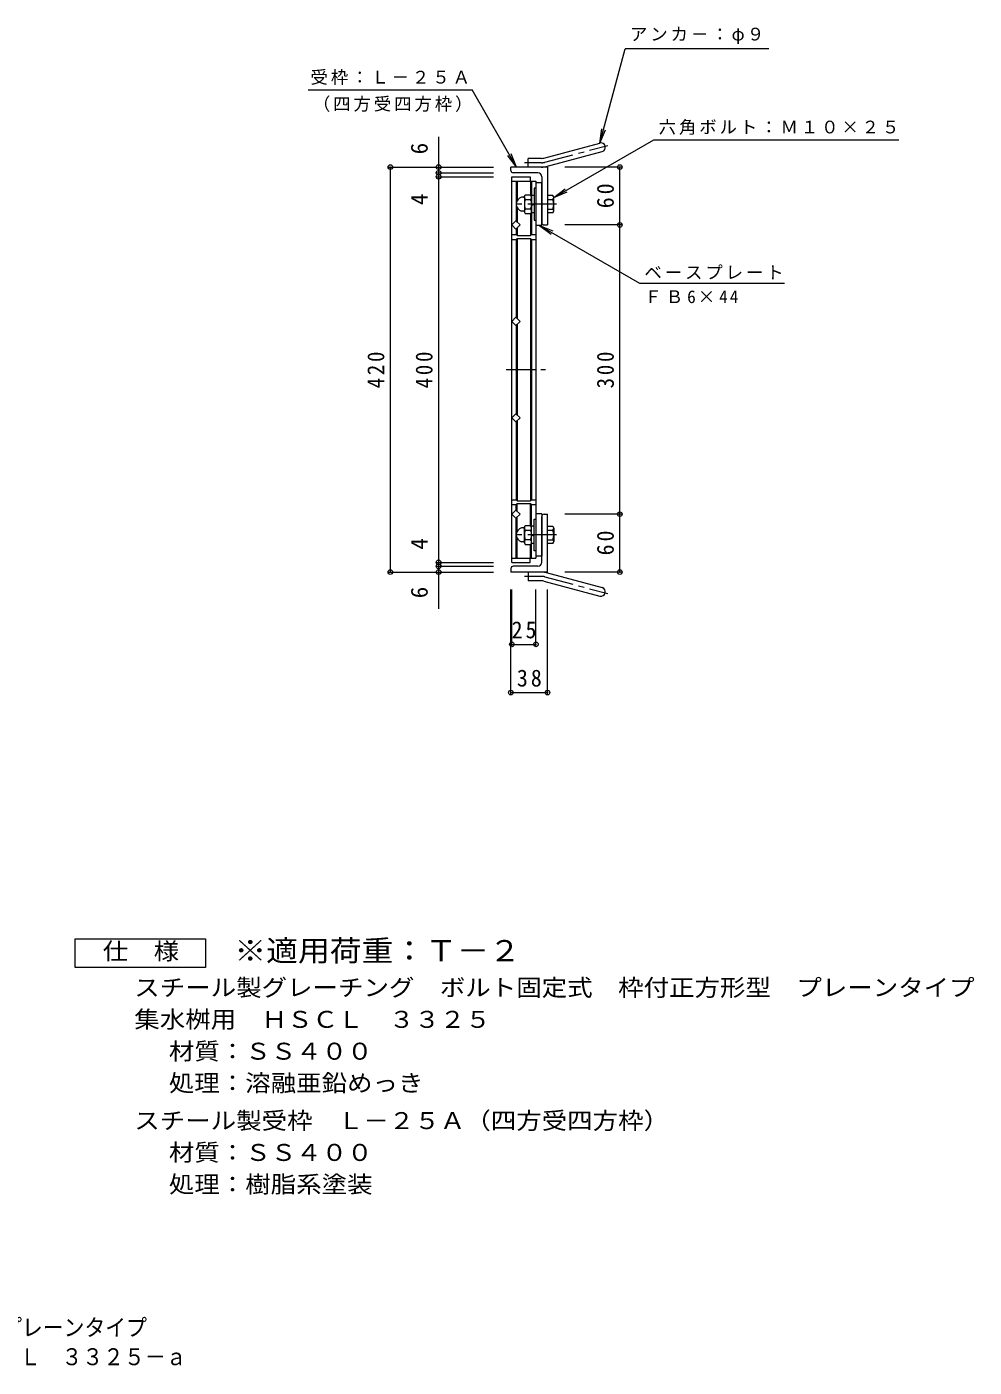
# Model space of a CAD drawing. Units: millimetres at full size, sheet at 1:6. Extents: x -910 to 1055, y -824 to 682.
# Drawn here: x 73 to 1055, y -824 to 566 of the extents above; entities that cross this region are included whole.
import ezdxf
from ezdxf.enums import TextEntityAlignment as Align

# ---------------------------------------------------------------- set-up
doc = ezdxf.new("R2010")
doc.units = ezdxf.units.MM
doc.header["$LTSCALE"] = 6
doc.header["$PDMODE"] = 32
doc.header["$PDSIZE"] = 4.8
doc.linetypes.add('CHAIN1', pattern=[8, 5, -1, 1, -1])
for name, color, linetype, lineweight in [('E-1', 2, 'Continuous', 9), ('E-2', 3, 'Continuous', 9), ('E-4', 2, 'Continuous', 9), ('E-5', 7, 'Continuous', 9), ('E-C', 7, 'Continuous', 9), ('F-5_F-5ﾚｲﾔ', 2, 'Continuous', 9)]:
    doc.layers.add(name, color=color, linetype=linetype, lineweight=lineweight)
doc.styles.add('ＭＳ ゴシック', font='')
doc.styles.get('ＭＳ ゴシック').set_extended_font_data('MS Gothic')

msp = doc.modelspace()

# ---------------------------------------------------------------- linework, layer by layer
at = {"layer": 'E-1'}
for p, q in [((587.714, 389.696), (585.58, 389.696)), ((588.147, 389.946), (589.484, 392.261)), ((588.5, 390.557), (588.5, 374.335)), ((589.484, 392.261), (595.016, 392.261)), ((596, 390.557), (595.016, 392.261)), ((596, 391.446), (596, 373.446)), ((598.5, 391.446), (596, 391.446)), ((598.5, 398.946), (598.5, 365.946)), ((600.5, 398.946), (598.5, 398.946)), ((618.157, 391.331), (612.5, 391.331)), ((618.9, 375.504), (618.9, 389.389)), ((589.484, 387.353), (595.016, 387.353)), ((589.484, 377.538), (595.016, 377.538)), ((596, 382.629), (598.5, 383.299)), ((596, 381.593), (598.5, 382.263)), ((612.5, 387.446), (618.157, 387.446)), ((612.5, 377.446), (618.157, 377.446)), ((587.714, 375.196), (585.58, 375.196)), ((596, 374.335), (595.016, 372.631)), ((598.5, 373.446), (596, 373.446)), ((598.5, 365.946), (600.5, 365.946)), ((618.157, 373.561), (612.5, 373.561)), ((598.5, 55.946), (600.5, 55.946)), ((598.5, 22.946), (598.5, 55.946)), ((587.714, 46.696), (585.58, 46.696)), ((588.5, 31.335), (588.5, 47.556)), ((589.484, 44.353), (595.016, 44.353)), ((596, 47.556), (595.016, 49.261)), ((596, 30.446), (596, 48.446)), ((598.5, 48.446), (596, 48.446)), ((618.157, 48.331), (612.5, 48.331)), ((612.5, 44.445), (618.157, 44.445)), ((618.9, 46.388), (618.9, 32.503)), ((587.714, 32.196), (585.58, 32.196)), ((588.147, 31.946), (589.484, 29.631)), ((589.484, 34.538), (595.016, 34.538)), ((589.484, 29.631), (595.016, 29.631)), ((596, 31.335), (595.016, 29.631)), ((596, 40.298), (598.5, 39.628)), ((596, 39.263), (598.5, 38.593)), ((598.5, 30.446), (596, 30.446)), ((612.5, 34.446), (618.157, 34.446)), ((618.157, 30.561), (612.5, 30.561)), ((600.5, 22.946), (598.5, 22.946))]:
    msp.add_line(p, q, dxfattribs=at)
at = {"layer": 'E-1', "linetype": 'CHAIN1'}
for p, q in [((621.939, 382.446), (576.123, 382.446)), ((621.939, 39.446), (576.123, 39.446))]:
    msp.add_line(p, q, dxfattribs=at)
at = {"layer": 'E-1'}
for points in [[(588.147, 374.946), (589.484, 372.631), (595.016, 372.631)], [(588.147, 46.946), (589.484, 49.261), (595.016, 49.261)]]:
    msp.add_lwpolyline(points, dxfattribs=at)
for centre, radius, start, end in [((587.5, 382.446), 7.5, 104.83513, 255.16487), ((587.714, 390.196), 0.5, 270, 329.99997), ((594.205, 390.557), 5.705, 180, 214.1543), ((590.294, 390.557), 5.705, 325.8457, 0), ((615.99, 389.389), 2.91, 318.12389, 41.8763), ((601.229, 382.446), 12.729, 157.32364, 202.67636), ((594.205, 374.335), 5.705, 145.8457, 180), ((583.27, 382.446), 12.729, 337.32364, 22.67636), ((590.294, 374.335), 5.705, 0, 34.1543), ((601.71, 382.446), 17.19, 343.09029, 16.90971), ((615.99, 375.504), 2.91, 318.1237, 41.87611), ((587.714, 374.696), 0.5, 30.00003, 90), ((587.5, 39.446), 7.5, 104.83513, 255.16487), ((587.714, 47.196), 0.5, 270, 329.99997), ((594.205, 47.556), 5.705, 180, 214.1543), ((601.229, 39.446), 12.729, 157.32364, 202.67636), ((590.294, 47.556), 5.705, 325.8457, 0), ((583.27, 39.446), 12.729, 337.32364, 22.67636), ((615.99, 46.388), 2.91, 318.12389, 41.8763), ((601.71, 39.446), 17.19, 343.09029, 16.90971), ((587.714, 31.696), 0.5, 30.00003, 90), ((594.205, 31.335), 5.705, 145.8457, 180), ((590.294, 31.335), 5.705, 0, 34.1543), ((615.99, 32.503), 2.91, 318.1237, 41.87611)]:
    msp.add_arc(centre, radius, start, end, dxfattribs=at)
at = {"layer": 'E-2'}
for p, q in [((575.5, 410.946), (594.5, 410.946)), ((575.5, 10.945), (575.5, 410.946)), ((575.5, 406.446), (600.5, 406.446)), ((580, 406.446), (580, 364.931)), ((581, 406.446), (581, 386.188)), ((594.5, 410.946), (594.5, 406.446)), ((595, 406.446), (595, 392.261)), ((596, 406.446), (596, 391.446)), ((600.5, 406.446), (600.5, 15.446)), ((606.5, 404.446), (600.5, 404.446)), ((606.5, 360.446), (606.5, 404.446)), ((581, 378.704), (581, 363.931)), ((575.5, 360.946), (579.743, 365.189)), ((579.743, 365.189), (583.985, 360.946)), ((595, 372.631), (595, 349.946)), ((596, 373.446), (596, 350.946)), ((579.743, 356.703), (575.5, 360.946)), ((575.5, 350.946), (580, 350.946)), ((583.985, 360.946), (579.743, 356.703)), ((580, 356.96), (580, 350.946)), ((581, 349.946), (580, 350.946)), ((581, 357.96), (581, 349.946)), ((581, 349.946), (595, 349.946)), ((595, 349.946), (596, 350.946)), ((596, 350.946), (600.5, 350.946)), ((606.5, 360.446), (600.5, 360.446)), ((575.5, 345.946), (580, 345.946)), ((581, 346.946), (580, 345.946)), ((580, 345.946), (580, 264.931)), ((581, 346.946), (595, 346.946)), ((581, 346.946), (581, 263.931)), ((595, 346.946), (596, 345.946)), ((595, 346.946), (595, 74.945)), ((596, 345.946), (600.5, 345.946)), ((596, 345.946), (596, 75.945)), ((575.5, 260.946), (579.743, 265.189)), ((579.743, 256.703), (575.5, 260.946)), ((580, 256.96), (580, 164.931)), ((581, 257.96), (581, 163.931)), ((579.743, 165.188), (575.5, 160.946)), ((575.5, 160.946), (579.743, 156.703)), ((580, 156.96), (580, 75.945)), ((581, 157.96), (581, 74.945)), ((575.5, 75.945), (580, 75.945)), ((575.5, 70.946), (580, 70.946)), ((581, 74.945), (580, 75.945)), ((581, 71.946), (580, 70.946)), ((580, 64.931), (580, 70.946)), ((581, 74.945), (595, 74.945)), ((581, 71.946), (595, 71.946)), ((581, 63.931), (581, 71.946)), ((595, 74.945), (596, 75.945)), ((595, 71.946), (596, 70.946)), ((595, 49.261), (595, 71.946)), ((596, 75.945), (600.5, 75.945)), ((596, 48.446), (596, 70.946)), ((596, 70.946), (600.5, 70.946)), ((579.743, 65.188), (575.5, 60.946)), ((575.5, 60.946), (579.743, 56.703)), ((583.985, 60.946), (579.743, 65.188)), ((579.743, 56.703), (583.985, 60.946)), ((580, 15.446), (580, 56.96)), ((581, 43.187), (581, 57.96)), ((606.5, 61.446), (600.5, 61.446)), ((606.5, 61.446), (606.5, 17.446)), ((581, 15.446), (581, 35.704)), ((595, 15.446), (595, 29.631)), ((596, 15.446), (596, 30.446)), ((575.5, 15.446), (600.5, 15.446)), ((594.5, 10.945), (594.5, 15.446)), ((606.5, 17.446), (600.5, 17.446)), ((575.5, 10.945), (594.5, 10.945))]:
    msp.add_line(p, q, dxfattribs=at)
at = {"layer": 'E-2', "linetype": 'CHAIN1'}
msp.add_line((569.601, 210.946), (610.564, 210.946), dxfattribs=at)
at = {"layer": 'E-2'}
for points in [[(579.743, 265.189), (583.985, 260.946), (579.743, 256.703)], [(579.743, 156.703), (583.985, 160.946), (579.743, 165.188)]]:
    msp.add_lwpolyline(points, dxfattribs=at)
at = {"layer": 'E-4'}
for p, q in [((608.644, 430.253), (666.835, 445.845)), ((610.974, 421.559), (669.164, 437.152)), ((574.5, 417.446), (574.5, 420.946)), ((612.5, 420.946), (574.5, 420.946)), ((592.5, 420.946), (592.5, 429.946)), ((606.315, 429.946), (592.5, 429.946)), ((612.5, 420.946), (612.5, 360.946)), ((602.5, 414.946), (577, 414.946)), ((606.5, 410.946), (606.5, 363.446)), ((609, 360.946), (612.5, 360.946)), ((606.5, 10.946), (606.5, 58.446)), ((609, 60.945), (612.5, 60.945)), ((612.5, 0.946), (612.5, 60.945)), ((574.5, 4.446), (574.5, 0.946)), ((612.5, 0.946), (574.5, 0.946)), ((602.5, 6.946), (577, 6.946)), ((592.5, 0.946), (592.5, -8.054)), ((610.974, 0.332), (669.164, -15.26)), ((606.315, -8.054), (592.5, -8.054)), ((608.644, -8.361), (666.835, -23.953))]:
    msp.add_line(p, q, dxfattribs=at)
at = {"layer": 'E-4', "linetype": 'CHAIN1'}
for p, q in [((609.809, 425.906), (674.975, 443.367)), ((606.315, 425.446), (588.695, 425.446)), ((606.315, -3.555), (588.695, -3.555)), ((609.809, -4.015), (674.975, -21.476))]:
    msp.add_line(p, q, dxfattribs=at)
at = {"layer": 'E-4'}
for centre, radius, start, end in [((668, 441.498), 4.5, 285.00014, 104.99991), ((577, 417.446), 2.5, 180, 270), ((606.315, 438.946), 9, 270, 285.00002), ((606.315, 438.946), 18, 270, 285), ((602.5, 410.946), 4, 0, 90), ((609, 363.446), 2.5, 180, 270), ((609, 58.446), 2.5, 90, 180), ((577, 4.446), 2.5, 90, 180), ((602.5, 10.946), 4, 270, 0), ((606.315, -17.054), 18, 75, 90), ((606.315, -17.054), 9, 74.99998, 90), ((668, -19.607), 4.5, 255.00009, 74.99986)]:
    msp.add_arc(centre, radius, start, end, dxfattribs=at)
at = {"layer": 'E-4', "linetype": 'CHAIN1'}
for centre, start, end in [((606.315, 438.946), 270, 284.99995), ((606.315, -17.054), 75.00005, 90)]:
    msp.add_arc(centre, 13.5, start, end, dxfattribs=at)
at = {"layer": 'E-5'}
for p, q in [((666.835, 445.845), (693.039, 543.639)), ((842.039, 543.639), (693.039, 543.639)), ((364.205, 501.131), (534.205, 501.131)), ((580.5, 420.946), (534.205, 501.131)), ((666.835, 445.845), (668.793, 460.717)), ((666.835, 445.845), (672.575, 459.703)), ((580.5, 420.946), (571.368, 432.846)), ((580.5, 420.946), (574.76, 434.804)), ((618.89, 389.359), (630.79, 398.49)), ((618.89, 389.359), (632.748, 395.099)), ((604.25, 360.446), (708.028, 300.53)), ((604.25, 360.446), (618.108, 354.706)), ((604.25, 360.446), (616.15, 351.315)), ((708.028, 300.53), (858.119, 300.53))]:
    msp.add_line(p, q, dxfattribs=at)
msp.add_lwpolyline([(618.89, 389.359), (722.738, 449.315), (976.738, 449.315)], dxfattribs=at)
at = {"layer": 'E-C'}
for p, q in [((499.5, 452.306), (499.5, 414.946)), ((447.7, 420.946), (556.5, 420.946)), ((449.5, 420.946), (449.5, 0.946)), ((689.3, 420.946), (630.5, 420.946)), ((687.5, 360.946), (687.5, 420.946)), ((497.7, 414.946), (556.5, 414.946)), ((497.7, 410.946), (556.5, 410.946)), ((499.5, 414.946), (499.5, 410.946)), ((499.5, 410.946), (499.5, 10.946)), ((689.3, 360.946), (630.5, 360.946)), ((687.5, 60.945), (687.5, 360.946)), ((689.3, 60.945), (630.5, 60.945)), ((687.5, 0.946), (687.5, 60.945)), ((447.7, 0.946), (556.5, 0.946)), ((497.7, 10.946), (556.5, 10.946)), ((497.7, 6.946), (556.5, 6.946)), ((499.5, 10.946), (499.5, 6.946)), ((499.5, 6.946), (499.5, -37.219)), ((689.3, 0.946), (630.5, 0.946)), ((574.5, -125.854), (574.5, -17.054)), ((575.5, -75.854), (575.5, -17.054)), ((600.5, -75.854), (600.5, -17.054)), ((612.5, -125.854), (612.5, -17.054)), ((575.5, -74.054), (600.5, -74.054)), ((574.5, -124.054), (612.5, -124.054))]:
    msp.add_line(p, q, dxfattribs=at)
for p in [(449.5, 420.946), (499.5, 420.946), (499.5, 414.946), (687.5, 420.946), (499.5, 410.946), (687.5, 360.946), (687.5, 60.945), (449.5, 0.946), (499.5, 10.946), (499.5, 6.946), (499.5, 0.946), (687.5, 0.946), (575.5, -74.054), (600.5, -74.054), (574.5, -124.054), (612.5, -124.054)]:
    msp.add_point(p, dxfattribs=at)
at = {"layer": 'F-5_F-5ﾚｲﾔ'}
msp.add_lwpolyline([(122.739, -409.313), (122.739, -379.313), (257.739, -379.313), (257.739, -409.313)], close=True, dxfattribs=at)

# ---------------------------------------------------------------- texts
at = {"layer": 'E-5', "char_height": 13.2, "attachment_point": 7, "style": 'ＭＳ ゴシック'}
for s, insert in [('\\T1.17;アンカ－：φ９', (698.039, 548.639)), ('\\T1.17;受枠：Ｌ－２５Ａ', (366.705, 506.131)), ('\\T1.17;（四方受四方枠）', (369.205, 478.131)), ('\\T1.17;六角ボルト：Ｍ１０×２５', (727.738, 454.315)), ('\\T1.17;ベースプレート', (713.028, 304.485)), ('\\T1.23;ＦＢ6×44', (713.028, 279.677))]:
    msp.add_mtext(s, dxfattribs=dict(at, insert=insert))
at = {"layer": 'E-C', "color": 2, "style": 'ＭＳ ゴシック'}
for s, p in [('6', (493.5, 434.117)), ('4', (493.5, 381.446)), ('4', (493.5, 24.169)), ('6', (493.5, -26.285))]:
    msp.add_text(s, height=17.6, rotation=90, dxfattribs=at).set_placement(p, align=Align.BOTTOM_LEFT)
at = {"layer": 'E-C', "color": 2, "char_height": 17.6, "attachment_point": 7, "rotation": 90, "style": 'ＭＳ ゴシック'}
for s, insert in [('\\T1.27;\\W0.95;60', (681.5, 378.196)), ('\\T1.27;\\W0.9;420', (443.5, 191.446)), ('\\T1.27;\\W0.9;400', (493.5, 191.446)), ('\\T1.27;\\W0.9;300', (681.5, 191.446)), ('\\T1.27;\\W0.95;60', (681.5, 18.196))]:
    msp.add_mtext(s, dxfattribs=dict(at, insert=insert))
at = {"layer": 'E-C', "color": 2, "char_height": 17.6, "attachment_point": 7, "style": 'ＭＳ ゴシック'}
for s, insert in [('\\T1.27;\\W0.95;25', (575.25, -68.054)), ('\\T1.27;\\W0.95;38', (580.75, -118.054))]:
    msp.add_mtext(s, dxfattribs=dict(at, insert=insert))
at = {"layer": 'F-5_F-5ﾚｲﾔ', "style": 'ＭＳ ゴシック'}
for s, width, p in [('仕\u3000様', 1.1, (151.239, -406.313)), ('スチール製グレーチング\u3000ボルト固定式\u3000枠付正方形型\u3000プレーンタイプ', 1.1, (183.993, -444.065)), ('集水桝用\u3000ＨＳＣＬ\u3000３３２５', 1.1, (183.993, -477.065)), ('材質：ＳＳ４００', 1.1, (219.82, -510.065)), ('処理：溶融亜鉛めっき', 1.1, (219.82, -543.065)), ('スチール製受枠\u3000Ｌ－２５Ａ（四方受四方枠）', 1.1, (183.993, -582.065)), ('材質：ＳＳ４００', 1.1, (219.82, -615.065)), ('処理：樹脂系塗装', 1.1, (219.82, -648.065)), ('スチール製グレーチング\u3000ボルト固定式\u3000枠付正方形型\u3000プレーンタイプ', 0.9, (-515.905, -796.619)), ('集水桝用\u3000クッションなし\u3000ＨＳＣＬ\u3000３３２５－ａ', 0.9, (-280.387, -826.942))]:
    msp.add_text(s, height=17.6, dxfattribs=dict(at, width=width)).set_placement(p, align=Align.BOTTOM_LEFT)
at = {"layer": 'F-5_F-5ﾚｲﾔ', "color": 3, "style": 'ＭＳ ゴシック', "width": 1.1}
msp.add_text('※適用荷重：Ｔ－２', height=21.99, dxfattribs=at).set_placement((287.739, -409.313), align=Align.BOTTOM_LEFT)

doc.saveas('drawing.dxf')
